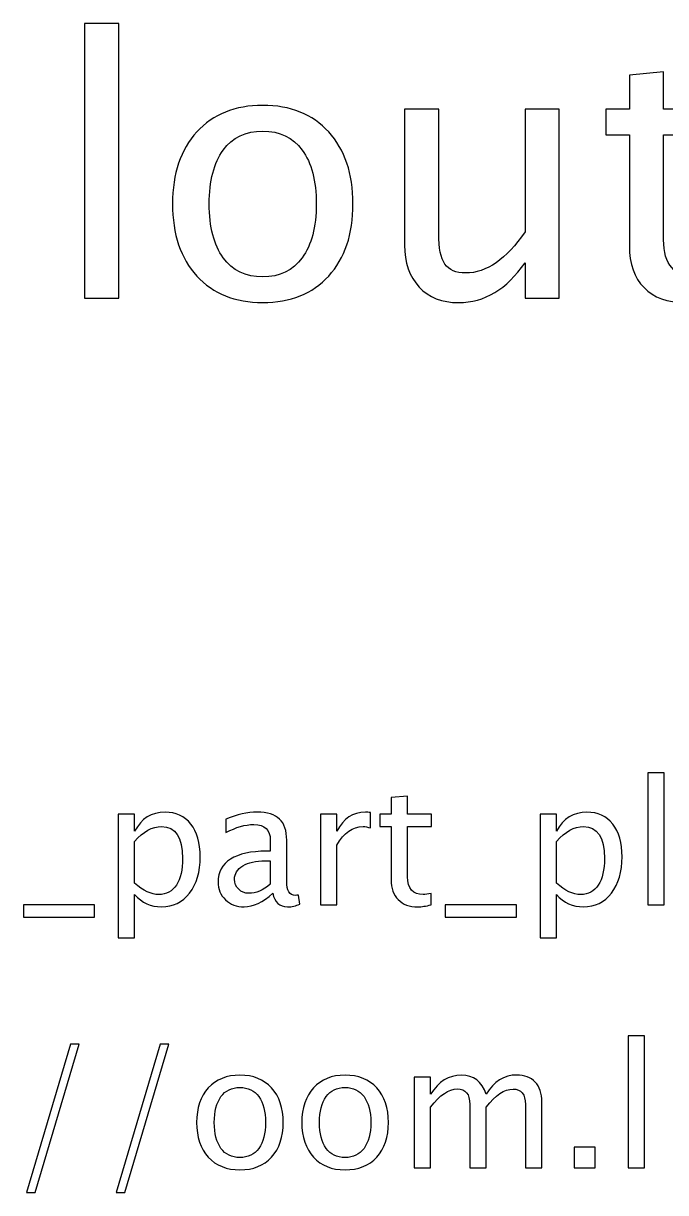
# Model space of a CAD drawing. Header units: centimetres. Extents: x -31.5 to 31.5, y -16.5 to 28.7.
# Drawn here: x -26.15 to -21.39, y 20.03 to 28.71 of the extents above; entities that cross this region are included whole.
import ezdxf

# ---------------------------------------------------------------- set-up
doc = ezdxf.new("R2010")
doc.units = ezdxf.units.CM
doc.header["$MEASUREMENT"] = 0
doc.layers.add('Layer 1', color=7, linetype='Continuous')

msp = doc.modelspace()

# ---------------------------------------------------------------- linework, layer by layer
at = {"layer": 'Layer 1'}
for points, knots in [([(-25.70022, 26.67044), (-25.70022, 26.67044), (-25.70022, 28.71037), (-25.70022, 28.71037), (-25.70022, 28.71037), (-25.70022, 28.71037), (-25.44622, 28.71037), (-25.44622, 28.71037), (-25.44622, 28.71037), (-25.44622, 28.71037), (-25.44622, 26.67044), (-25.44622, 26.67044), (-25.44622, 26.67044), (-25.44622, 26.67044), (-25.70022, 26.67044), (-25.70022, 26.67044)], [0, 0, 0, 0, 0.2, 0.2, 0.2, 0.2, 0.4, 0.4, 0.4, 0.4, 0.6, 0.6, 0.6, 0.6, 1, 1, 1, 1]), ([(-21.04092, 26.67088), (-21.11941, 26.64927), (-21.18776, 26.63869), (-21.24553, 26.63869), (-21.24553, 26.63869), (-21.37518, 26.63869), (-21.47616, 26.67573), (-21.54848, 26.74981), (-21.54848, 26.74981), (-21.62124, 26.8239), (-21.6574, 26.92664), (-21.6574, 27.0585), (-21.6574, 27.0585), (-21.6574, 27.0585), (-21.6574, 27.88223), (-21.6574, 27.88223), (-21.6574, 27.88223), (-21.6574, 27.88223), (-21.8329, 27.88223), (-21.8329, 27.88223), (-21.8329, 27.88223), (-21.8329, 27.88223), (-21.8329, 28.07273), (-21.8329, 28.07273), (-21.8329, 28.07273), (-21.8329, 28.07273), (-21.6574, 28.07273), (-21.6574, 28.07273), (-21.6574, 28.07273), (-21.6574, 28.07273), (-21.6574, 28.32629), (-21.6574, 28.32629), (-21.6574, 28.32629), (-21.6574, 28.32629), (-21.4034, 28.35054), (-21.4034, 28.35054), (-21.4034, 28.35054), (-21.4034, 28.35054), (-21.4034, 28.07273), (-21.4034, 28.07273), (-21.4034, 28.07273), (-21.4034, 28.07273), (-21.03563, 28.07273), (-21.03563, 28.07273), (-21.03563, 28.07273), (-21.03563, 28.07273), (-21.03563, 27.88223), (-21.03563, 27.88223), (-21.03563, 27.88223), (-21.03563, 27.88223), (-21.4034, 27.88223), (-21.4034, 27.88223), (-21.4034, 27.88223), (-21.4034, 27.88223), (-21.4034, 27.10436), (-21.4034, 27.10436), (-21.4034, 27.10436), (-21.4034, 26.92091), (-21.32358, 26.82919), (-21.16439, 26.82919), (-21.16439, 26.82919), (-21.13044, 26.82919), (-21.08943, 26.83492), (-21.04092, 26.84595), (-21.04092, 26.84595), (-21.04092, 26.84595), (-21.04092, 26.67088), (-21.04092, 26.67088)], [0, 0, 0, 0, 0.0555556, 0.0555556, 0.0555556, 0.0555556, 0.1111111, 0.1111111, 0.1111111, 0.1111111, 0.1666667, 0.1666667, 0.1666667, 0.1666667, 0.2222222, 0.2222222, 0.2222222, 0.2222222, 0.2777778, 0.2777778, 0.2777778, 0.2777778, 0.3333333, 0.3333333, 0.3333333, 0.3333333, 0.3888889, 0.3888889, 0.3888889, 0.3888889, 0.4444444, 0.4444444, 0.4444444, 0.4444444, 0.5, 0.5, 0.5, 0.5, 0.5555556, 0.5555556, 0.5555556, 0.5555556, 0.6111111, 0.6111111, 0.6111111, 0.6111111, 0.6666667, 0.6666667, 0.6666667, 0.6666667, 0.7222222, 0.7222222, 0.7222222, 0.7222222, 0.7777778, 0.7777778, 0.7777778, 0.7777778, 0.8333333, 0.8333333, 0.8333333, 0.8333333, 0.8888889, 0.8888889, 0.8888889, 0.8888889, 1, 1, 1, 1]), ([(-24.37731, 26.63869), (-24.58324, 26.63869), (-24.7464, 26.70439), (-24.86635, 26.8358), (-24.86635, 26.8358), (-24.98673, 26.96721), (-25.04671, 27.14581), (-25.04671, 27.37114), (-25.04671, 27.37114), (-25.04671, 27.59604), (-24.98673, 27.77419), (-24.86635, 27.90516), (-24.86635, 27.90516), (-24.7464, 28.03613), (-24.58324, 28.10183), (-24.37731, 28.10183), (-24.37731, 28.10183), (-24.17138, 28.10183), (-24.00822, 28.03613), (-23.88827, 27.90516), (-23.88827, 27.90516), (-23.76789, 27.77419), (-23.70792, 27.59604), (-23.70792, 27.37114), (-23.70792, 27.37114), (-23.70792, 27.14581), (-23.76789, 26.96721), (-23.88827, 26.8358), (-23.88827, 26.8358), (-24.00822, 26.70439), (-24.17138, 26.63869), (-24.37731, 26.63869)], [0, 0, 0, 0, 0.1111111, 0.1111111, 0.1111111, 0.1111111, 0.2222222, 0.2222222, 0.2222222, 0.2222222, 0.3333333, 0.3333333, 0.3333333, 0.3333333, 0.4444444, 0.4444444, 0.4444444, 0.4444444, 0.5555556, 0.5555556, 0.5555556, 0.5555556, 0.6666667, 0.6666667, 0.6666667, 0.6666667, 0.7777778, 0.7777778, 0.7777778, 0.7777778, 1, 1, 1, 1]), ([(-22.43174, 26.67044), (-22.43174, 26.67044), (-22.43174, 26.93414), (-22.43174, 26.93414), (-22.43174, 26.93414), (-22.56712, 26.73703), (-22.73161, 26.63869), (-22.92475, 26.63869), (-22.92475, 26.63869), (-23.04734, 26.63869), (-23.1448, 26.67705), (-23.21712, 26.75422), (-23.21712, 26.75422), (-23.28988, 26.83139), (-23.32604, 26.93502), (-23.32604, 27.06599), (-23.32604, 27.06599), (-23.32604, 27.06599), (-23.32604, 28.07273), (-23.32604, 28.07273), (-23.32604, 28.07273), (-23.32604, 28.07273), (-23.07204, 28.07273), (-23.07204, 28.07273), (-23.07204, 28.07273), (-23.07204, 28.07273), (-23.07204, 27.14889), (-23.07204, 27.14889), (-23.07204, 27.14889), (-23.07204, 27.0435), (-23.0566, 26.96898), (-23.02617, 26.92488), (-23.02617, 26.92488), (-22.99531, 26.88034), (-22.94415, 26.85829), (-22.87228, 26.85829), (-22.87228, 26.85829), (-22.71705, 26.85829), (-22.56977, 26.96016), (-22.43174, 27.16433), (-22.43174, 27.16433), (-22.43174, 27.16433), (-22.43174, 28.07273), (-22.43174, 28.07273), (-22.43174, 28.07273), (-22.43174, 28.07273), (-22.17775, 28.07273), (-22.17775, 28.07273), (-22.17775, 28.07273), (-22.17775, 28.07273), (-22.17775, 26.67044), (-22.17775, 26.67044), (-22.17775, 26.67044), (-22.17775, 26.67044), (-22.43174, 26.67044), (-22.43174, 26.67044)], [0, 0, 0, 0, 0.0666667, 0.0666667, 0.0666667, 0.0666667, 0.1333333, 0.1333333, 0.1333333, 0.1333333, 0.2, 0.2, 0.2, 0.2, 0.2666667, 0.2666667, 0.2666667, 0.2666667, 0.3333333, 0.3333333, 0.3333333, 0.3333333, 0.4, 0.4, 0.4, 0.4, 0.4666667, 0.4666667, 0.4666667, 0.4666667, 0.5333333, 0.5333333, 0.5333333, 0.5333333, 0.6, 0.6, 0.6, 0.6, 0.6666667, 0.6666667, 0.6666667, 0.6666667, 0.7333333, 0.7333333, 0.7333333, 0.7333333, 0.8, 0.8, 0.8, 0.8, 0.8666667, 0.8666667, 0.8666667, 0.8666667, 1, 1, 1, 1]), ([(-24.37775, 26.82919), (-24.25207, 26.82919), (-24.15418, 26.87637), (-24.08451, 26.97118), (-24.08451, 26.97118), (-24.01527, 27.06555), (-23.98044, 27.19917), (-23.98044, 27.37114), (-23.98044, 27.37114), (-23.98044, 27.54268), (-24.01527, 27.67586), (-24.08451, 27.77022), (-24.08451, 27.77022), (-24.15418, 27.86415), (-24.25207, 27.91133), (-24.37775, 27.91133), (-24.37775, 27.91133), (-24.50387, 27.91133), (-24.60176, 27.86415), (-24.67056, 27.77022), (-24.67056, 27.77022), (-24.73979, 27.67586), (-24.77418, 27.54268), (-24.77418, 27.37114), (-24.77418, 27.37114), (-24.77418, 27.19917), (-24.73979, 27.06555), (-24.67056, 26.97118), (-24.67056, 26.97118), (-24.60176, 26.87637), (-24.50387, 26.82919), (-24.37775, 26.82919)], [0, 0, 0, 0, 0.1111111, 0.1111111, 0.1111111, 0.1111111, 0.2222222, 0.2222222, 0.2222222, 0.2222222, 0.3333333, 0.3333333, 0.3333333, 0.3333333, 0.4444444, 0.4444444, 0.4444444, 0.4444444, 0.5555556, 0.5555556, 0.5555556, 0.5555556, 0.6666667, 0.6666667, 0.6666667, 0.6666667, 0.7777778, 0.7777778, 0.7777778, 0.7777778, 1, 1, 1, 1]), ([(-21.52028, 22.17044), (-21.52028, 22.17044), (-21.52028, 23.14961), (-21.52028, 23.14961), (-21.52028, 23.14961), (-21.52028, 23.14961), (-21.39836, 23.14961), (-21.39836, 23.14961), (-21.39836, 23.14961), (-21.39836, 23.14961), (-21.39836, 22.17044), (-21.39836, 22.17044), (-21.39836, 22.17044), (-21.39836, 22.17044), (-21.52028, 22.17044), (-21.52028, 22.17044)], [0, 0, 0, 0, 0.2, 0.2, 0.2, 0.2, 0.4, 0.4, 0.4, 0.4, 0.6, 0.6, 0.6, 0.6, 1, 1, 1, 1]), ([(-23.12852, 22.17065), (-23.1662, 22.16028), (-23.199, 22.1552), (-23.22673, 22.1552), (-23.22673, 22.1552), (-23.28896, 22.1552), (-23.33743, 22.17298), (-23.37215, 22.20854), (-23.37215, 22.20854), (-23.40707, 22.2441), (-23.42443, 22.29342), (-23.42443, 22.35671), (-23.42443, 22.35671), (-23.42443, 22.35671), (-23.42443, 22.7521), (-23.42443, 22.7521), (-23.42443, 22.7521), (-23.42443, 22.7521), (-23.50867, 22.7521), (-23.50867, 22.7521), (-23.50867, 22.7521), (-23.50867, 22.7521), (-23.50867, 22.84354), (-23.50867, 22.84354), (-23.50867, 22.84354), (-23.50867, 22.84354), (-23.42443, 22.84354), (-23.42443, 22.84354), (-23.42443, 22.84354), (-23.42443, 22.84354), (-23.42443, 22.96525), (-23.42443, 22.96525), (-23.42443, 22.96525), (-23.42443, 22.96525), (-23.30251, 22.97689), (-23.30251, 22.97689), (-23.30251, 22.97689), (-23.30251, 22.97689), (-23.30251, 22.84354), (-23.30251, 22.84354), (-23.30251, 22.84354), (-23.30251, 22.84354), (-23.12598, 22.84354), (-23.12598, 22.84354), (-23.12598, 22.84354), (-23.12598, 22.84354), (-23.12598, 22.7521), (-23.12598, 22.7521), (-23.12598, 22.7521), (-23.12598, 22.7521), (-23.30251, 22.7521), (-23.30251, 22.7521), (-23.30251, 22.7521), (-23.30251, 22.7521), (-23.30251, 22.37872), (-23.30251, 22.37872), (-23.30251, 22.37872), (-23.30251, 22.29067), (-23.2642, 22.24664), (-23.18779, 22.24664), (-23.18779, 22.24664), (-23.17149, 22.24664), (-23.1518, 22.24939), (-23.12852, 22.25468), (-23.12852, 22.25468), (-23.12852, 22.25468), (-23.12852, 22.17065), (-23.12852, 22.17065)], [0, 0, 0, 0, 0.0555556, 0.0555556, 0.0555556, 0.0555556, 0.1111111, 0.1111111, 0.1111111, 0.1111111, 0.1666667, 0.1666667, 0.1666667, 0.1666667, 0.2222222, 0.2222222, 0.2222222, 0.2222222, 0.2777778, 0.2777778, 0.2777778, 0.2777778, 0.3333333, 0.3333333, 0.3333333, 0.3333333, 0.3888889, 0.3888889, 0.3888889, 0.3888889, 0.4444444, 0.4444444, 0.4444444, 0.4444444, 0.5, 0.5, 0.5, 0.5, 0.5555556, 0.5555556, 0.5555556, 0.5555556, 0.6111111, 0.6111111, 0.6111111, 0.6111111, 0.6666667, 0.6666667, 0.6666667, 0.6666667, 0.7222222, 0.7222222, 0.7222222, 0.7222222, 0.7777778, 0.7777778, 0.7777778, 0.7777778, 0.8333333, 0.8333333, 0.8333333, 0.8333333, 0.8888889, 0.8888889, 0.8888889, 0.8888889, 1, 1, 1, 1]), ([(-25.44965, 21.92533), (-25.44965, 21.92533), (-25.44965, 22.84354), (-25.44965, 22.84354), (-25.44965, 22.84354), (-25.44965, 22.84354), (-25.32773, 22.84354), (-25.32773, 22.84354), (-25.32773, 22.84354), (-25.32773, 22.84354), (-25.32773, 22.71633), (-25.32773, 22.71633), (-25.32773, 22.71633), (-25.27778, 22.81052), (-25.20263, 22.85751), (-25.10252, 22.85751), (-25.10252, 22.85751), (-25.02145, 22.85751), (-24.95774, 22.82809), (-24.91117, 22.76903), (-24.91117, 22.76903), (-24.8646, 22.70998), (-24.84132, 22.62933), (-24.84132, 22.5271), (-24.84132, 22.5271), (-24.84132, 22.41576), (-24.86778, 22.3258), (-24.92048, 22.25765), (-24.92048, 22.25765), (-24.97319, 22.18928), (-25.04261, 22.1552), (-25.12855, 22.1552), (-25.12855, 22.1552), (-25.20835, 22.1552), (-25.27481, 22.18568), (-25.32773, 22.24685), (-25.32773, 22.24685), (-25.32773, 22.24685), (-25.32773, 21.92533), (-25.32773, 21.92533), (-25.32773, 21.92533), (-25.32773, 21.92533), (-25.44965, 21.92533), (-25.44965, 21.92533)], [0, 0, 0, 0, 0.0833333, 0.0833333, 0.0833333, 0.0833333, 0.1666667, 0.1666667, 0.1666667, 0.1666667, 0.25, 0.25, 0.25, 0.25, 0.3333333, 0.3333333, 0.3333333, 0.3333333, 0.4166667, 0.4166667, 0.4166667, 0.4166667, 0.5, 0.5, 0.5, 0.5, 0.5833333, 0.5833333, 0.5833333, 0.5833333, 0.6666667, 0.6666667, 0.6666667, 0.6666667, 0.75, 0.75, 0.75, 0.75, 0.8333333, 0.8333333, 0.8333333, 0.8333333, 1, 1, 1, 1]), ([(-24.30348, 22.25617), (-24.37671, 22.18886), (-24.4472, 22.1552), (-24.51493, 22.1552), (-24.51493, 22.1552), (-24.5706, 22.1552), (-24.61696, 22.17256), (-24.65357, 22.20748), (-24.65357, 22.20748), (-24.6904, 22.24241), (-24.70882, 22.28643), (-24.70882, 22.33956), (-24.70882, 22.33956), (-24.70882, 22.41301), (-24.67792, 22.46953), (-24.61611, 22.5089), (-24.61611, 22.5089), (-24.5543, 22.54827), (-24.46561, 22.56795), (-24.35004, 22.56795), (-24.35004, 22.56795), (-24.35004, 22.56795), (-24.32147, 22.56795), (-24.32147, 22.56795), (-24.32147, 22.56795), (-24.32147, 22.56795), (-24.32147, 22.64902), (-24.32147, 22.64902), (-24.32147, 22.64902), (-24.32147, 22.72712), (-24.36211, 22.76607), (-24.4436, 22.76607), (-24.4436, 22.76607), (-24.50668, 22.76607), (-24.57568, 22.74617), (-24.6504, 22.70638), (-24.6504, 22.70638), (-24.6504, 22.70638), (-24.6504, 22.80671), (-24.6504, 22.80671), (-24.6504, 22.80671), (-24.56827, 22.84058), (-24.4908, 22.85751), (-24.4182, 22.85751), (-24.4182, 22.85751), (-24.34348, 22.85751), (-24.28824, 22.84058), (-24.25289, 22.8065), (-24.25289, 22.8065), (-24.21733, 22.77242), (-24.19955, 22.71993), (-24.19955, 22.64902), (-24.19955, 22.64902), (-24.19955, 22.64902), (-24.19955, 22.34485), (-24.19955, 22.34485), (-24.19955, 22.34485), (-24.19955, 22.27522), (-24.17817, 22.24029), (-24.1352, 22.24029), (-24.1352, 22.24029), (-24.12991, 22.24029), (-24.12208, 22.24114), (-24.11171, 22.24283), (-24.11171, 22.24283), (-24.11171, 22.24283), (-24.10303, 22.1751), (-24.10303, 22.1751), (-24.10303, 22.1751), (-24.13076, 22.16176), (-24.16124, 22.1552), (-24.19468, 22.1552), (-24.19468, 22.1552), (-24.25162, 22.1552), (-24.28781, 22.18886), (-24.30348, 22.25617)], [0, 0, 0, 0, 0.05, 0.05, 0.05, 0.05, 0.1, 0.1, 0.1, 0.1, 0.15, 0.15, 0.15, 0.15, 0.2, 0.2, 0.2, 0.2, 0.25, 0.25, 0.25, 0.25, 0.3, 0.3, 0.3, 0.3, 0.35, 0.35, 0.35, 0.35, 0.4, 0.4, 0.4, 0.4, 0.45, 0.45, 0.45, 0.45, 0.5, 0.5, 0.5, 0.5, 0.55, 0.55, 0.55, 0.55, 0.6, 0.6, 0.6, 0.6, 0.65, 0.65, 0.65, 0.65, 0.7, 0.7, 0.7, 0.7, 0.75, 0.75, 0.75, 0.75, 0.8, 0.8, 0.8, 0.8, 0.85, 0.85, 0.85, 0.85, 0.9, 0.9, 0.9, 0.9, 1, 1, 1, 1]), ([(-23.94915, 22.17044), (-23.94915, 22.17044), (-23.94915, 22.84354), (-23.94915, 22.84354), (-23.94915, 22.84354), (-23.94915, 22.84354), (-23.82723, 22.84354), (-23.82723, 22.84354), (-23.82723, 22.84354), (-23.82723, 22.84354), (-23.82723, 22.71633), (-23.82723, 22.71633), (-23.82723, 22.71633), (-23.77876, 22.81052), (-23.70848, 22.85751), (-23.6162, 22.85751), (-23.6162, 22.85751), (-23.60371, 22.85751), (-23.59059, 22.85645), (-23.57704, 22.85434), (-23.57704, 22.85434), (-23.57704, 22.85434), (-23.57704, 22.74025), (-23.57704, 22.74025), (-23.57704, 22.74025), (-23.59821, 22.74723), (-23.61683, 22.75083), (-23.63292, 22.75083), (-23.63292, 22.75083), (-23.71039, 22.75083), (-23.77516, 22.70511), (-23.82723, 22.61346), (-23.82723, 22.61346), (-23.82723, 22.61346), (-23.82723, 22.17044), (-23.82723, 22.17044), (-23.82723, 22.17044), (-23.82723, 22.17044), (-23.94915, 22.17044), (-23.94915, 22.17044)], [0, 0, 0, 0, 0.0909091, 0.0909091, 0.0909091, 0.0909091, 0.1818182, 0.1818182, 0.1818182, 0.1818182, 0.2727273, 0.2727273, 0.2727273, 0.2727273, 0.3636364, 0.3636364, 0.3636364, 0.3636364, 0.4545455, 0.4545455, 0.4545455, 0.4545455, 0.5454545, 0.5454545, 0.5454545, 0.5454545, 0.6363636, 0.6363636, 0.6363636, 0.6363636, 0.7272727, 0.7272727, 0.7272727, 0.7272727, 0.8181818, 0.8181818, 0.8181818, 0.8181818, 1, 1, 1, 1]), ([(-22.31953, 21.92533), (-22.31953, 21.92533), (-22.31953, 22.84354), (-22.31953, 22.84354), (-22.31953, 22.84354), (-22.31953, 22.84354), (-22.19761, 22.84354), (-22.19761, 22.84354), (-22.19761, 22.84354), (-22.19761, 22.84354), (-22.19761, 22.71633), (-22.19761, 22.71633), (-22.19761, 22.71633), (-22.14766, 22.81052), (-22.07251, 22.85751), (-21.9724, 22.85751), (-21.9724, 22.85751), (-21.89133, 22.85751), (-21.82762, 22.82809), (-21.78105, 22.76903), (-21.78105, 22.76903), (-21.73448, 22.70998), (-21.7112, 22.62933), (-21.7112, 22.5271), (-21.7112, 22.5271), (-21.7112, 22.41576), (-21.73766, 22.3258), (-21.79036, 22.25765), (-21.79036, 22.25765), (-21.84307, 22.18928), (-21.91249, 22.1552), (-21.99843, 22.1552), (-21.99843, 22.1552), (-22.07823, 22.1552), (-22.14469, 22.18568), (-22.19761, 22.24685), (-22.19761, 22.24685), (-22.19761, 22.24685), (-22.19761, 21.92533), (-22.19761, 21.92533), (-22.19761, 21.92533), (-22.19761, 21.92533), (-22.31953, 21.92533), (-22.31953, 21.92533)], [0, 0, 0, 0, 0.0833333, 0.0833333, 0.0833333, 0.0833333, 0.1666667, 0.1666667, 0.1666667, 0.1666667, 0.25, 0.25, 0.25, 0.25, 0.3333333, 0.3333333, 0.3333333, 0.3333333, 0.4166667, 0.4166667, 0.4166667, 0.4166667, 0.5, 0.5, 0.5, 0.5, 0.5833333, 0.5833333, 0.5833333, 0.5833333, 0.6666667, 0.6666667, 0.6666667, 0.6666667, 0.75, 0.75, 0.75, 0.75, 0.8333333, 0.8333333, 0.8333333, 0.8333333, 1, 1, 1, 1]), ([(-25.32773, 22.33088), (-25.26486, 22.27479), (-25.20496, 22.24664), (-25.14802, 22.24664), (-25.14802, 22.24664), (-25.09193, 22.24664), (-25.04854, 22.27014), (-25.01806, 22.31691), (-25.01806, 22.31691), (-24.98737, 22.36369), (-24.97213, 22.42952), (-24.97213, 22.51461), (-24.97213, 22.51461), (-24.97213, 22.67209), (-25.0242, 22.75083), (-25.12834, 22.75083), (-25.12834, 22.75083), (-25.1965, 22.75083), (-25.26296, 22.714), (-25.32773, 22.64013), (-25.32773, 22.64013), (-25.32773, 22.64013), (-25.32773, 22.33088), (-25.32773, 22.33088)], [0, 0, 0, 0, 0.1428571, 0.1428571, 0.1428571, 0.1428571, 0.2857143, 0.2857143, 0.2857143, 0.2857143, 0.4285714, 0.4285714, 0.4285714, 0.4285714, 0.5714286, 0.5714286, 0.5714286, 0.5714286, 0.7142857, 0.7142857, 0.7142857, 0.7142857, 1, 1, 1, 1]), ([(-22.19761, 22.33088), (-22.13474, 22.27479), (-22.07484, 22.24664), (-22.0179, 22.24664), (-22.0179, 22.24664), (-21.96181, 22.24664), (-21.91842, 22.27014), (-21.88794, 22.31691), (-21.88794, 22.31691), (-21.85725, 22.36369), (-21.84201, 22.42952), (-21.84201, 22.51461), (-21.84201, 22.51461), (-21.84201, 22.67209), (-21.89408, 22.75083), (-21.99822, 22.75083), (-21.99822, 22.75083), (-22.06638, 22.75083), (-22.13284, 22.714), (-22.19761, 22.64013), (-22.19761, 22.64013), (-22.19761, 22.64013), (-22.19761, 22.33088), (-22.19761, 22.33088)], [0, 0, 0, 0, 0.1428571, 0.1428571, 0.1428571, 0.1428571, 0.2857143, 0.2857143, 0.2857143, 0.2857143, 0.4285714, 0.4285714, 0.4285714, 0.4285714, 0.5714286, 0.5714286, 0.5714286, 0.5714286, 0.7142857, 0.7142857, 0.7142857, 0.7142857, 1, 1, 1, 1]), ([(-24.32147, 22.32263), (-24.32147, 22.32263), (-24.32147, 22.49556), (-24.32147, 22.49556), (-24.32147, 22.49556), (-24.32147, 22.49556), (-24.36063, 22.49683), (-24.36063, 22.49683), (-24.36063, 22.49683), (-24.42836, 22.49683), (-24.48297, 22.48434), (-24.52467, 22.45937), (-24.52467, 22.45937), (-24.56616, 22.43418), (-24.5869, 22.40095), (-24.5869, 22.35946), (-24.5869, 22.35946), (-24.5869, 22.33046), (-24.57653, 22.30591), (-24.556, 22.2858), (-24.556, 22.2858), (-24.53525, 22.26569), (-24.51006, 22.25553), (-24.48022, 22.25553), (-24.48022, 22.25553), (-24.42942, 22.25553), (-24.3765, 22.27797), (-24.32147, 22.32263)], [0, 0, 0, 0, 0.125, 0.125, 0.125, 0.125, 0.25, 0.25, 0.25, 0.25, 0.375, 0.375, 0.375, 0.375, 0.5, 0.5, 0.5, 0.5, 0.625, 0.625, 0.625, 0.625, 0.75, 0.75, 0.75, 0.75, 1, 1, 1, 1]), ([(-26.15323, 22.079), (-26.15323, 22.079), (-26.15323, 22.17044), (-26.15323, 22.17044), (-26.15323, 22.17044), (-26.15323, 22.17044), (-25.62491, 22.17044), (-25.62491, 22.17044), (-25.62491, 22.17044), (-25.62491, 22.17044), (-25.62491, 22.079), (-25.62491, 22.079), (-25.62491, 22.079), (-25.62491, 22.079), (-26.15323, 22.079), (-26.15323, 22.079)], [0, 0, 0, 0, 0.2, 0.2, 0.2, 0.2, 0.4, 0.4, 0.4, 0.4, 0.6, 0.6, 0.6, 0.6, 1, 1, 1, 1]), ([(-23.02311, 22.079), (-23.02311, 22.079), (-23.02311, 22.17044), (-23.02311, 22.17044), (-23.02311, 22.17044), (-23.02311, 22.17044), (-22.49479, 22.17044), (-22.49479, 22.17044), (-22.49479, 22.17044), (-22.49479, 22.17044), (-22.49479, 22.079), (-22.49479, 22.079), (-22.49479, 22.079), (-22.49479, 22.079), (-23.02311, 22.079), (-23.02311, 22.079)], [0, 0, 0, 0, 0.2, 0.2, 0.2, 0.2, 0.4, 0.4, 0.4, 0.4, 0.6, 0.6, 0.6, 0.6, 1, 1, 1, 1]), ([(-21.66677, 20.21887), (-21.66677, 20.21887), (-21.66677, 21.19804), (-21.66677, 21.19804), (-21.66677, 21.19804), (-21.66677, 21.19804), (-21.54485, 21.19804), (-21.54485, 21.19804), (-21.54485, 21.19804), (-21.54485, 21.19804), (-21.54485, 20.21887), (-21.54485, 20.21887), (-21.54485, 20.21887), (-21.54485, 20.21887), (-21.66677, 20.21887), (-21.66677, 20.21887)], [0, 0, 0, 0, 0.2, 0.2, 0.2, 0.2, 0.4, 0.4, 0.4, 0.4, 0.6, 0.6, 0.6, 0.6, 1, 1, 1, 1]), ([(-26.13123, 20.03472), (-26.13123, 20.03472), (-25.80463, 21.13708), (-25.80463, 21.13708), (-25.80463, 21.13708), (-25.80463, 21.13708), (-25.74007, 21.13708), (-25.74007, 21.13708), (-25.74007, 21.13708), (-25.74007, 21.13708), (-26.06667, 20.03472), (-26.06667, 20.03472), (-26.06667, 20.03472), (-26.06667, 20.03472), (-26.13123, 20.03472), (-26.13123, 20.03472)], [0, 0, 0, 0, 0.2, 0.2, 0.2, 0.2, 0.4, 0.4, 0.4, 0.4, 0.6, 0.6, 0.6, 0.6, 1, 1, 1, 1]), ([(-25.46533, 20.03472), (-25.46533, 20.03472), (-25.13873, 21.13708), (-25.13873, 21.13708), (-25.13873, 21.13708), (-25.13873, 21.13708), (-25.07417, 21.13708), (-25.07417, 21.13708), (-25.07417, 21.13708), (-25.07417, 21.13708), (-25.40077, 20.03472), (-25.40077, 20.03472), (-25.40077, 20.03472), (-25.40077, 20.03472), (-25.46533, 20.03472), (-25.46533, 20.03472)], [0, 0, 0, 0, 0.2, 0.2, 0.2, 0.2, 0.4, 0.4, 0.4, 0.4, 0.6, 0.6, 0.6, 0.6, 1, 1, 1, 1]), ([(-24.5467, 20.20363), (-24.64555, 20.20363), (-24.72386, 20.23517), (-24.78144, 20.29825), (-24.78144, 20.29825), (-24.83922, 20.36132), (-24.86801, 20.44705), (-24.86801, 20.55521), (-24.86801, 20.55521), (-24.86801, 20.66316), (-24.83922, 20.74867), (-24.78144, 20.81154), (-24.78144, 20.81154), (-24.72386, 20.8744), (-24.64555, 20.90594), (-24.5467, 20.90594), (-24.5467, 20.90594), (-24.44785, 20.90594), (-24.36953, 20.8744), (-24.31196, 20.81154), (-24.31196, 20.81154), (-24.25418, 20.74867), (-24.22539, 20.66316), (-24.22539, 20.55521), (-24.22539, 20.55521), (-24.22539, 20.44705), (-24.25418, 20.36132), (-24.31196, 20.29825), (-24.31196, 20.29825), (-24.36953, 20.23517), (-24.44785, 20.20363), (-24.5467, 20.20363)], [0, 0, 0, 0, 0.1111111, 0.1111111, 0.1111111, 0.1111111, 0.2222222, 0.2222222, 0.2222222, 0.2222222, 0.3333333, 0.3333333, 0.3333333, 0.3333333, 0.4444444, 0.4444444, 0.4444444, 0.4444444, 0.5555556, 0.5555556, 0.5555556, 0.5555556, 0.6666667, 0.6666667, 0.6666667, 0.6666667, 0.7777778, 0.7777778, 0.7777778, 0.7777778, 1, 1, 1, 1]), ([(-23.7665, 20.20363), (-23.86535, 20.20363), (-23.94366, 20.23517), (-24.00124, 20.29825), (-24.00124, 20.29825), (-24.05902, 20.36132), (-24.08781, 20.44705), (-24.08781, 20.55521), (-24.08781, 20.55521), (-24.08781, 20.66316), (-24.05902, 20.74867), (-24.00124, 20.81154), (-24.00124, 20.81154), (-23.94366, 20.8744), (-23.86535, 20.90594), (-23.7665, 20.90594), (-23.7665, 20.90594), (-23.66765, 20.90594), (-23.58933, 20.8744), (-23.53176, 20.81154), (-23.53176, 20.81154), (-23.47398, 20.74867), (-23.44519, 20.66316), (-23.44519, 20.55521), (-23.44519, 20.55521), (-23.44519, 20.44705), (-23.47398, 20.36132), (-23.53176, 20.29825), (-23.53176, 20.29825), (-23.58933, 20.23517), (-23.66765, 20.20363), (-23.7665, 20.20363)], [0, 0, 0, 0, 0.1111111, 0.1111111, 0.1111111, 0.1111111, 0.2222222, 0.2222222, 0.2222222, 0.2222222, 0.3333333, 0.3333333, 0.3333333, 0.3333333, 0.4444444, 0.4444444, 0.4444444, 0.4444444, 0.5555556, 0.5555556, 0.5555556, 0.5555556, 0.6666667, 0.6666667, 0.6666667, 0.6666667, 0.7777778, 0.7777778, 0.7777778, 0.7777778, 1, 1, 1, 1]), ([(-23.25427, 20.21887), (-23.25427, 20.21887), (-23.25427, 20.89197), (-23.25427, 20.89197), (-23.25427, 20.89197), (-23.25427, 20.89197), (-23.13235, 20.89197), (-23.13235, 20.89197), (-23.13235, 20.89197), (-23.13235, 20.89197), (-23.13235, 20.76476), (-23.13235, 20.76476), (-23.13235, 20.76476), (-23.07287, 20.85895), (-22.99667, 20.90594), (-22.90333, 20.90594), (-22.90333, 20.90594), (-22.81337, 20.90594), (-22.7522, 20.85895), (-22.7196, 20.76476), (-22.7196, 20.76476), (-22.66181, 20.8598), (-22.58646, 20.90721), (-22.49396, 20.90721), (-22.49396, 20.90721), (-22.43491, 20.90721), (-22.38898, 20.88985), (-22.35617, 20.85493), (-22.35617, 20.85493), (-22.32336, 20.82), (-22.30685, 20.77111), (-22.30685, 20.70824), (-22.30685, 20.70824), (-22.30685, 20.70824), (-22.30685, 20.21887), (-22.30685, 20.21887), (-22.30685, 20.21887), (-22.30685, 20.21887), (-22.42877, 20.21887), (-22.42877, 20.21887), (-22.42877, 20.21887), (-22.42877, 20.21887), (-22.42877, 20.68814), (-22.42877, 20.68814), (-22.42877, 20.68814), (-22.42877, 20.76476), (-22.45925, 20.80307), (-22.52021, 20.80307), (-22.52021, 20.80307), (-22.5835, 20.80307), (-22.64996, 20.75841), (-22.7196, 20.66887), (-22.7196, 20.66887), (-22.7196, 20.66887), (-22.7196, 20.21887), (-22.7196, 20.21887), (-22.7196, 20.21887), (-22.7196, 20.21887), (-22.84152, 20.21887), (-22.84152, 20.21887), (-22.84152, 20.21887), (-22.84152, 20.21887), (-22.84152, 20.68856), (-22.84152, 20.68856), (-22.84152, 20.68856), (-22.84152, 20.76582), (-22.87242, 20.80434), (-22.93444, 20.80434), (-22.93444, 20.80434), (-22.99604, 20.80434), (-23.06208, 20.75947), (-23.13235, 20.66951), (-23.13235, 20.66951), (-23.13235, 20.66951), (-23.13235, 20.21887), (-23.13235, 20.21887), (-23.13235, 20.21887), (-23.13235, 20.21887), (-23.25427, 20.21887), (-23.25427, 20.21887)], [0, 0, 0, 0, 0.047619, 0.047619, 0.047619, 0.047619, 0.0952381, 0.0952381, 0.0952381, 0.0952381, 0.1428571, 0.1428571, 0.1428571, 0.1428571, 0.1904762, 0.1904762, 0.1904762, 0.1904762, 0.2380952, 0.2380952, 0.2380952, 0.2380952, 0.2857143, 0.2857143, 0.2857143, 0.2857143, 0.3333333, 0.3333333, 0.3333333, 0.3333333, 0.3809524, 0.3809524, 0.3809524, 0.3809524, 0.4285714, 0.4285714, 0.4285714, 0.4285714, 0.4761905, 0.4761905, 0.4761905, 0.4761905, 0.5238095, 0.5238095, 0.5238095, 0.5238095, 0.5714286, 0.5714286, 0.5714286, 0.5714286, 0.6190476, 0.6190476, 0.6190476, 0.6190476, 0.6666667, 0.6666667, 0.6666667, 0.6666667, 0.7142857, 0.7142857, 0.7142857, 0.7142857, 0.7619048, 0.7619048, 0.7619048, 0.7619048, 0.8095238, 0.8095238, 0.8095238, 0.8095238, 0.8571429, 0.8571429, 0.8571429, 0.8571429, 0.9047619, 0.9047619, 0.9047619, 0.9047619, 1, 1, 1, 1]), ([(-24.54691, 20.29507), (-24.48659, 20.29507), (-24.4396, 20.31772), (-24.40615, 20.36323), (-24.40615, 20.36323), (-24.37292, 20.40852), (-24.3562, 20.47266), (-24.3562, 20.55521), (-24.3562, 20.55521), (-24.3562, 20.63755), (-24.37292, 20.70147), (-24.40615, 20.74677), (-24.40615, 20.74677), (-24.4396, 20.79185), (-24.48659, 20.8145), (-24.54691, 20.8145), (-24.54691, 20.8145), (-24.60745, 20.8145), (-24.65444, 20.79185), (-24.68746, 20.74677), (-24.68746, 20.74677), (-24.72069, 20.70147), (-24.7372, 20.63755), (-24.7372, 20.55521), (-24.7372, 20.55521), (-24.7372, 20.47266), (-24.72069, 20.40852), (-24.68746, 20.36323), (-24.68746, 20.36323), (-24.65444, 20.31772), (-24.60745, 20.29507), (-24.54691, 20.29507)], [0, 0, 0, 0, 0.1111111, 0.1111111, 0.1111111, 0.1111111, 0.2222222, 0.2222222, 0.2222222, 0.2222222, 0.3333333, 0.3333333, 0.3333333, 0.3333333, 0.4444444, 0.4444444, 0.4444444, 0.4444444, 0.5555556, 0.5555556, 0.5555556, 0.5555556, 0.6666667, 0.6666667, 0.6666667, 0.6666667, 0.7777778, 0.7777778, 0.7777778, 0.7777778, 1, 1, 1, 1]), ([(-23.76671, 20.29507), (-23.70639, 20.29507), (-23.6594, 20.31772), (-23.62595, 20.36323), (-23.62595, 20.36323), (-23.59272, 20.40852), (-23.576, 20.47266), (-23.576, 20.55521), (-23.576, 20.55521), (-23.576, 20.63755), (-23.59272, 20.70147), (-23.62595, 20.74677), (-23.62595, 20.74677), (-23.6594, 20.79185), (-23.70639, 20.8145), (-23.76671, 20.8145), (-23.76671, 20.8145), (-23.82725, 20.8145), (-23.87424, 20.79185), (-23.90726, 20.74677), (-23.90726, 20.74677), (-23.94049, 20.70147), (-23.957, 20.63755), (-23.957, 20.55521), (-23.957, 20.55521), (-23.957, 20.47266), (-23.94049, 20.40852), (-23.90726, 20.36323), (-23.90726, 20.36323), (-23.87424, 20.31772), (-23.82725, 20.29507), (-23.76671, 20.29507)], [0, 0, 0, 0, 0.1111111, 0.1111111, 0.1111111, 0.1111111, 0.2222222, 0.2222222, 0.2222222, 0.2222222, 0.3333333, 0.3333333, 0.3333333, 0.3333333, 0.4444444, 0.4444444, 0.4444444, 0.4444444, 0.5555556, 0.5555556, 0.5555556, 0.5555556, 0.6666667, 0.6666667, 0.6666667, 0.6666667, 0.7777778, 0.7777778, 0.7777778, 0.7777778, 1, 1, 1, 1]), ([(-22.06597, 20.21887), (-22.06597, 20.21887), (-22.06597, 20.37254), (-22.06597, 20.37254), (-22.06597, 20.37254), (-22.06597, 20.37254), (-21.9123, 20.37254), (-21.9123, 20.37254), (-21.9123, 20.37254), (-21.9123, 20.37254), (-21.9123, 20.21887), (-21.9123, 20.21887), (-21.9123, 20.21887), (-21.9123, 20.21887), (-22.06597, 20.21887), (-22.06597, 20.21887)], [0, 0, 0, 0, 0.2, 0.2, 0.2, 0.2, 0.4, 0.4, 0.4, 0.4, 0.6, 0.6, 0.6, 0.6, 1, 1, 1, 1])]:
    msp.add_open_spline(points, degree=3, knots=knots, dxfattribs=at)

doc.saveas('drawing.dxf')
